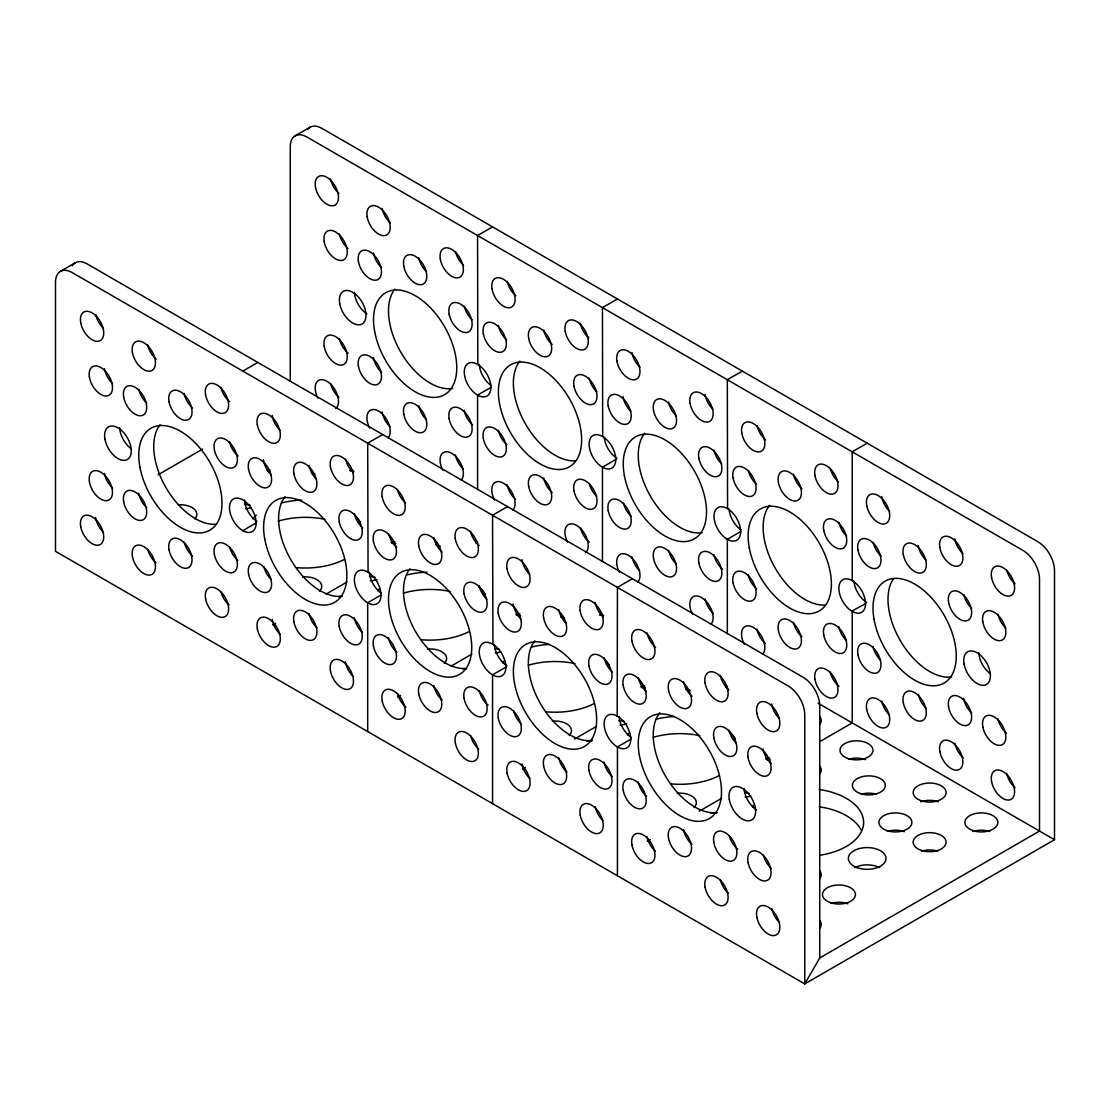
<?xml version="1.0" encoding="UTF-8"?>
<svg xmlns="http://www.w3.org/2000/svg" width="1110" height="1110" viewBox="0 0 1110 1110"><rect width="100%" height="100%" fill="white"/><g stroke="black" fill="none" stroke-linecap="round" stroke-linejoin="round"><path stroke-width="1.5" d="M72.303 265.831A23.546 13.598 60 0 1 87.135 263.902L803.085 677.253A23.546 13.598 60 0 1 819.735 706.099L819.735 957.944L804.75 983.904L55.5 551.323L55.5 282.162A23.546 13.598 60 0 1 72.15 272.56L788.1 685.911A23.546 13.598 60 0 1 804.75 714.743L804.75 983.904L1054.5 839.715L1054.5 570.554A23.546 13.598 60 0 0 1037.85 541.708L321.9 128.358A23.546 13.598 60 0 0 307.706 129.343M60.37 271.395L75.355 262.737M295.135 135.85L310.12 127.192M242.812 371.087L257.798 362.429M492.562 226.898L477.577 235.542L477.813 364.496M158.106 474.789L202.644 449.064M382.673 434.537L367.688 443.181L368.062 572.219A18.842 10.878 60 0 1 381.007 595.015A18.842 10.878 60 0 1 368.145 603.021L367.091 602.397A18.842 10.878 60 0 1 354.368 579.476A18.842 10.878 60 0 1 367.452 571.858L367.688 571.997M617.438 298.992L602.452 307.637L602.688 436.591A18.842 10.878 60 0 1 615.773 459.318A18.842 10.878 60 0 1 603.049 467.546L601.995 466.935A18.842 10.878 60 0 1 589.133 444.097A18.842 10.878 60 0 1 602.078 436.244L602.452 436.466M242.812 530.649L243.27 530.913A18.842 10.878 60 0 0 256.132 522.921A18.842 10.878 60 0 0 243.187 500.124L242.812 499.902A18.842 10.878 60 0 0 229.493 507.589A18.842 10.878 60 0 0 242.812 530.663L256.299 522.865M491.064 387.335L477.577 395.118L477.577 489.468M272.658 624.944L275.627 623.223M326.146 594.058L346.944 582.056M507.548 506.632L492.562 515.276L492.937 644.313A18.842 10.878 60 0 1 505.882 667.11A18.842 10.878 60 0 1 493.02 675.116L491.966 674.491A18.842 10.878 60 0 1 479.242 651.57A18.842 10.878 60 0 1 492.327 643.953L492.562 644.091M742.312 371.087L727.327 379.731L727.563 508.685A18.842 10.878 60 0 1 740.647 531.413A18.842 10.878 60 0 1 727.924 539.64L726.87 539.03A18.842 10.878 60 0 1 714.008 516.192A18.842 10.878 60 0 1 726.953 508.338L727.327 508.56M381.174 594.96L367.688 602.744L367.688 731.573M615.939 459.429L602.452 467.213L602.452 561.577M397.533 697.038L400.502 695.318M451.021 666.153L471.819 654.151M632.423 578.726L617.438 587.37L617.202 716.047M867.188 443.181L852.202 451.839L852.202 580.641A18.842 10.878 60 0 1 865.522 603.715A18.842 10.878 60 0 1 852.202 611.402L852.202 722.915L819.513 741.785M506.049 667.054L492.562 674.838L492.562 803.668M740.814 531.524L727.327 539.307L727.327 633.671M522.408 769.133L525.377 767.412M574.411 739.107L596.694 726.245M630.924 739.163L617.438 746.947L617.438 875.762M865.689 603.618L851.745 611.138A18.842 10.878 60 0 1 838.883 588.286A18.842 10.878 60 0 1 851.828 580.433L852.202 580.655M647.283 841.227L650.252 839.507M699.272 811.202L721.569 798.34M819.735 957.944L1039.515 831.057L1039.515 579.198A23.546 13.598 60 0 0 1022.865 550.366L306.915 137.016A23.546 13.598 60 0 0 290.265 146.631L290.265 381.34M818.014 703.171L1054.5 839.715M736.235 743.173A16.483 9.518 60 0 1 728.992 730.089M756.465 809.884A18.842 10.878 60 0 1 744.005 788.308M655.386 851.176A16.483 9.518 60 0 1 646.991 836.635M646.63 796.494A16.483 9.518 60 0 1 638.25 781.967M646.353 691.572A16.483 9.518 60 0 1 638.361 677.849M771.159 763.597A16.483 9.518 60 0 1 763.028 748.917M728.895 689.782A16.483 9.518 60 0 1 720.237 675.407M655.58 647.408A16.483 9.518 60 0 1 654.872 646.783M654.178 646.103A16.483 9.518 60 0 1 647.047 632.964M771.075 868.2A16.483 9.518 60 0 1 763.416 855.352M716.935 812.464A58.872 33.994 60 0 1 665.237 775.626A58.872 33.994 60 0 1 659.867 712.731M691.96 844.349A16.483 9.518 60 0 1 683.566 829.808M691.96 696.303A16.483 9.518 60 0 1 683.566 681.776M779.581 922.646A16.483 9.518 60 0 1 771.88 908.757M779.581 718.725A16.483 9.518 60 0 1 771.714 703.92M728.451 893.328A16.483 9.518 60 0 1 720.321 879.689M737.65 849.136A16.483 9.518 60 0 1 736.929 848.526M736.235 847.86A16.483 9.518 60 0 1 729.214 835.705M831.126 903.443A16.483 9.518 0 0 1 847.901 903.804M972.943 831.529A16.483 9.518 0 0 1 989.718 831.515M861.374 794.219A16.483 9.518 0 0 1 876.331 794.219M887.459 831.376A16.483 9.518 0 0 1 904.234 831.681M854.728 867.604A18.842 10.878 0 0 1 879.647 867.604M819.166 806.762A58.872 33.98 0 0 1 861.388 830.446M921.688 851.134A16.483 9.518 0 0 1 937.562 851.134M920.787 801.822A16.483 9.518 0 0 1 938.463 801.822M848.748 759.212A16.483 9.518 0 0 1 865.509 759.656M750.859 796.05A18.842 10.878 0 0 1 745.254 797.105M819.874 920.578A16.483 9.518 0 0 1 819.888 928.14M819.666 870.698A16.483 9.518 0 0 1 819.666 878.801M819.166 789.46A58.872 33.98 0 0 1 863.608 821.927A58.872 33.98 0 0 1 820.803 855.102M752.483 806.776A58.872 33.98 0 0 1 754.287 804.916M710.497 813.117A16.483 9.518 0 0 1 716.671 813.006M819.624 765.969A16.483 9.518 0 0 1 819.707 774.072M963.216 757.783A16.483 9.518 60 0 1 954.891 743.214M1015.039 583.818A16.483 9.518 60 0 1 1006.839 570.221M1015.039 787.739A16.483 9.518 60 0 1 1006.645 773.212M926.017 560.12A16.483 9.518 60 0 1 918.178 545.315M971.694 608.294A16.483 9.518 60 0 1 963.758 594.544M990.397 673.77A18.842 10.878 60 0 1 978.77 652.763M1005.924 628.052A16.483 9.518 60 0 1 997.987 614.302M951.7 676.92A58.872 33.994 60 0 1 900.932 641.677A58.872 33.994 60 0 1 893.286 579.004M926.017 708.166A16.483 9.518 60 0 1 918.331 694.277M971.694 712.981A16.483 9.518 60 0 1 963.577 698.301M889.637 511.238A16.483 9.518 60 0 1 881.645 496.503M962.953 553.626A16.483 9.518 60 0 1 954.822 538.947M881.118 556.027A16.483 9.518 60 0 1 873.126 542.304M880.702 660.311A16.483 9.518 60 0 1 873.015 646.422M889.443 714.993A16.483 9.518 60 0 1 881.756 701.104M1006.548 733.294A16.483 9.518 60 0 1 997.959 718.878M567.002 772.171A16.483 9.518 60 0 1 558.677 757.603M603.313 617.077A16.483 9.518 60 0 1 595.182 602.397M612.29 776.639A16.483 9.518 60 0 1 603.993 762.057M521.048 723.748A16.483 9.518 60 0 1 513.569 710.788M602.952 820.665A16.483 9.518 60 0 1 595.265 806.776M529.997 778.609A16.483 9.518 60 0 1 522.38 765.72M522.172 764.79A16.483 9.518 60 0 1 522.005 763.86M630.993 737.387A18.842 10.878 60 0 1 619.144 716.491M529.761 574.467A16.483 9.518 60 0 1 521.95 559.634M592.282 740.328A58.872 33.994 60 0 1 540.556 703.865A58.872 33.994 60 0 1 534.84 640.817M520.867 618.894A16.483 9.518 60 0 1 513.514 605.866M513.319 604.936A16.483 9.518 60 0 1 513.167 604.02M566.308 623.501A16.483 9.518 60 0 1 559.121 611.457M558.871 610.514A16.483 9.518 60 0 1 558.677 609.584M612.484 672.119A16.483 9.518 60 0 1 604.048 657.619M626.734 723.72A18.842 10.878 0 0 1 620.046 725.038M718.808 775.807A58.872 33.98 0 0 1 670.662 783.882M627.428 734.889A58.872 33.98 0 0 1 629.203 733.016M656.496 719.127A58.872 33.98 0 0 1 674.339 716.477M728.562 731.212A58.872 33.98 0 0 1 735.264 738.802M770.298 759.823A16.483 9.518 0 0 1 766.205 759.49M685.55 689.046A16.483 9.518 0 0 1 690.059 690.489M727.494 687.437A16.483 9.518 0 0 1 725.538 687.062M819.846 716.63A16.483 9.518 0 0 1 819.901 724.192M677.28 793.262A16.483 9.518 0 0 1 693.5 797.299A16.483 9.518 0 0 1 694.069 807.497M586.468 740.925A16.483 9.518 0 0 1 591.63 740.897M744.741 792.887A18.842 10.878 0 0 1 749.305 793.567M765.664 758.532A16.483 9.518 0 0 1 769.729 758.116M653.152 737.331A58.872 33.98 0 0 1 699.813 735.639M725.538 686.674A16.483 9.518 0 0 1 727.494 686.299M824.799 605.019A58.872 33.994 60 0 1 774.405 566.711A58.872 33.994 60 0 1 769.605 505.286M838.952 686.216A16.483 9.518 60 0 1 838.244 685.605M837.537 684.953A16.483 9.518 60 0 1 830.183 671.925M765.276 643.536A16.483 9.518 60 0 1 756.881 628.995M846.486 640.567A16.483 9.518 60 0 1 838.785 626.678M801.933 636.779A16.483 9.518 60 0 1 793.483 622.28M756.645 588.966A16.483 9.518 60 0 1 748.168 574.481M838.48 481.893A16.483 9.518 60 0 1 830.252 468.309M866.73 602.48A18.842 10.878 60 0 1 853.923 581.113M744.213 644.216A16.483 9.518 60 0 1 745.032 626.498A16.483 9.518 60 0 1 760.808 635.031A16.483 9.518 60 0 1 762.625 654.178M846.666 536.061A16.483 9.518 60 0 1 838.841 522.241M801.919 488.733A16.483 9.518 60 0 1 801.212 488.095M800.532 487.415A16.483 9.518 60 0 1 793.483 474.234M756.451 484.127A16.483 9.518 60 0 1 748.32 470.487M765.636 439.921A16.483 9.518 60 0 1 756.978 425.546M442.127 700.077A16.483 9.518 60 0 1 433.802 685.508M479.145 545.593A16.483 9.518 60 0 1 470.487 531.218M488.136 705.141A16.483 9.518 60 0 1 487.415 704.545M486.721 703.893A16.483 9.518 60 0 1 479.312 690.878M396.881 652.292A16.483 9.518 60 0 1 388.486 637.764M478.785 749.208A16.483 9.518 60 0 1 470.598 735.611M405.816 707.139A16.483 9.518 60 0 1 397.505 693.625M506.951 665.847A18.842 10.878 60 0 1 494.269 644.397M405.58 503.01A16.483 9.518 60 0 1 397.435 489.385M465.159 668.47A58.872 33.994 60 0 1 414.765 630.161A58.872 33.994 60 0 1 409.965 568.722M396.686 547.452A16.483 9.518 60 0 1 388.639 533.771M442.141 552.058A16.483 9.518 60 0 1 433.802 537.49M486.901 599.386A16.483 9.518 60 0 1 479.173 585.525M317.252 627.982A16.483 9.518 60 0 1 308.927 613.414M353.563 472.874A16.483 9.518 60 0 1 345.612 459.124M362.54 632.436A16.483 9.518 60 0 1 354.243 617.854M271.298 579.559A16.483 9.518 60 0 1 263.819 566.6M353.202 676.476A16.483 9.518 60 0 1 345.363 661.671M280.247 634.407A16.483 9.518 60 0 1 272.255 619.671M381.243 593.184A18.842 10.878 60 0 1 369.394 572.302M280.011 430.264A16.483 9.518 60 0 1 272.2 415.445M342.532 596.139A58.872 33.994 60 0 1 290.806 559.676A58.872 33.994 60 0 1 285.09 496.628M271.118 474.705A16.483 9.518 60 0 1 263.417 459.831M316.558 479.312A16.483 9.518 60 0 1 308.927 465.395M362.734 527.93A16.483 9.518 60 0 1 354.298 513.431M103.438 328.352A16.483 9.518 60 0 1 95.765 314.449M215.659 524.267A58.872 33.994 60 0 1 165.21 486.305A58.872 33.994 60 0 1 160.062 424.714M192.46 555.957A16.483 9.518 60 0 1 184.274 542.36M112.554 383.366A16.483 9.518 60 0 1 104.437 368.687M156.246 359.168A16.483 9.518 60 0 1 147.588 344.794M146.784 403.124A16.483 9.518 60 0 1 138.847 389.36M131.257 448.829A18.842 10.878 60 0 1 119.63 427.822M192.46 407.925A16.483 9.518 60 0 1 184.066 393.384M103.438 532.273A16.483 9.518 60 0 1 95.613 517.454M256.965 521.492A18.842 10.878 60 0 1 244.505 499.916M155.969 562.867A16.483 9.518 60 0 1 147.727 549.297M112.637 488.109A16.483 9.518 60 0 1 104.451 473.457M229.562 401.542A16.483 9.518 60 0 1 220.793 387.251M229.035 605.019A16.483 9.518 60 0 1 220.848 591.422M237.79 560.453A16.483 9.518 60 0 1 229.603 546.855M238.067 456.016A16.483 9.518 60 0 1 237.36 455.391M236.666 454.725A16.483 9.518 60 0 1 229.479 441.613M146.784 507.797A16.483 9.518 60 0 1 138.653 493.117M500.804 651.945A18.842 10.878 0 0 1 495.171 652.944M593.933 703.712A58.872 33.98 0 0 1 545.787 711.788M502.552 662.795A58.872 33.98 0 0 1 504.329 660.922M531.621 647.033A58.872 33.98 0 0 1 549.464 644.383M605.671 660.922A58.872 33.98 0 0 1 609.029 664.723M645.423 687.728A16.483 9.518 0 0 1 641.33 687.395M560.675 616.952A16.483 9.518 0 0 1 564.352 618.048M603.632 615.467A16.483 9.518 0 0 1 599.705 614.732M552.405 721.153A16.483 9.518 0 0 1 568.625 725.205A16.483 9.518 0 0 1 569.194 735.389M462.62 668.761A16.483 9.518 0 0 1 466.755 668.803M618.686 720.723A18.842 10.878 0 0 1 624.431 721.472M640.789 686.424A16.483 9.518 0 0 1 644.854 686.022M528.277 665.237A58.872 33.98 0 0 1 574.938 663.544M599.705 614.815A16.483 9.518 0 0 1 602.619 614.205M376.984 579.531A18.842 10.878 0 0 1 370.296 580.849M469.058 631.618A58.872 33.98 0 0 1 420.912 639.693M377.677 590.687A58.872 33.98 0 0 1 379.454 588.827M406.746 574.938A58.872 33.98 0 0 1 427.045 572.177M478.812 587.024A58.872 33.98 0 0 1 485.514 594.613M520.548 615.634A16.483 9.518 0 0 1 516.455 615.301M435.8 544.843A16.483 9.518 0 0 1 440.309 546.3M477.744 543.248A16.483 9.518 0 0 1 475.788 542.873M427.53 649.059A16.483 9.518 0 0 1 443.75 653.11A16.483 9.518 0 0 1 444.319 663.294M338.772 596.611A16.483 9.518 0 0 1 340.853 596.639M494.991 648.684A18.842 10.878 0 0 1 499.555 649.378M515.914 614.329A16.483 9.518 0 0 1 519.979 613.927M403.402 593.142A58.872 33.98 0 0 1 450.063 591.45M475.788 542.485A16.483 9.518 0 0 1 477.744 542.11M369.463 576.548A18.842 10.878 0 0 1 375.166 577.394M244.588 504.453A18.842 10.878 0 0 1 250.291 505.3M278.18 521.145A58.872 33.98 0 0 1 324.828 519.272M266.927 470.016A16.483 9.518 0 0 1 269.994 469.738M349.955 470.626A16.483 9.518 0 0 1 352.869 470.016M390.914 542.263A16.483 9.518 0 0 1 394.98 541.833M178.197 504.842A16.483 9.518 0 0 1 193.945 508.866A16.483 9.518 0 0 1 194.874 518.8M311.313 472.846A16.483 9.518 0 0 1 314.935 473.984M251.359 507.672A18.842 10.878 0 0 1 245.754 508.727M344.475 559.371A58.872 33.98 0 0 1 296.425 567.626M252.622 518.8A58.872 33.98 0 0 1 256.341 515.109M281.51 502.927A58.872 33.98 0 0 1 301.781 500.097M355.713 516.538A58.872 33.98 0 0 1 360.5 522.297M269.994 471.431A16.483 9.518 0 0 1 267.94 471.278M353.882 471.278A16.483 9.518 0 0 1 349.955 470.543M302.669 576.964A16.483 9.518 0 0 1 318.889 581.016A16.483 9.518 0 0 1 319.444 591.214M395.798 543.539A16.483 9.518 0 0 1 391.705 543.234M702.172 532.689A58.872 33.994 60 0 1 650.446 496.225A58.872 33.994 60 0 1 644.73 433.191M713.369 613.511A16.483 9.518 60 0 1 705.114 598.9M639.693 570.79A16.483 9.518 60 0 1 632.006 556.901M722.319 569.111A16.483 9.518 60 0 1 713.91 554.584M676.351 564.046A16.483 9.518 60 0 1 668.608 550.185M631.063 516.233A16.483 9.518 60 0 1 623.501 503.316M712.897 409.16A16.483 9.518 60 0 1 705.016 394.369M741.008 529.845A18.842 10.878 60 0 1 729.048 509.018M619.338 572.122A16.483 9.518 60 0 1 620.157 554.403A16.483 9.518 60 0 1 635.933 562.937A16.483 9.518 60 0 1 637.75 582.084M692.362 614.107A16.483 9.518 60 0 1 693.445 596.569A16.483 9.518 60 0 1 709.221 605.394A16.483 9.518 60 0 1 710.775 624.431M721.791 463.966A16.483 9.518 60 0 1 713.966 450.147M676.337 416A16.483 9.518 60 0 1 668.608 402.139M630.882 411.38A16.483 9.518 60 0 1 623.445 398.393M623.237 397.463A16.483 9.518 60 0 1 623.085 396.548M640.054 367.202A16.483 9.518 60 0 1 631.923 352.522M575.049 460.83A58.872 33.994 60 0 1 524.655 422.521A58.872 33.994 60 0 1 519.855 361.097M589.202 542.013A16.483 9.518 60 0 1 588.494 541.416M587.787 540.764A16.483 9.518 60 0 1 580.433 527.722M515.526 499.347A16.483 9.518 60 0 1 507.131 484.806M596.736 496.378A16.483 9.518 60 0 1 589.244 483.419M552.183 492.59A16.483 9.518 60 0 1 543.733 478.091M506.895 444.777A16.483 9.518 60 0 1 498.418 430.291M588.73 337.704A16.483 9.518 60 0 1 580.294 323.19M616.98 458.291A18.842 10.878 60 0 1 604.173 436.924M494.463 500.027A16.483 9.518 60 0 1 495.282 482.309A16.483 9.518 60 0 1 511.058 490.842A16.483 9.518 60 0 1 512.875 509.989M567.487 542.013A16.483 9.518 60 0 1 568.75 524.378A16.483 9.518 60 0 1 584.706 533.896A16.483 9.518 60 0 1 585.442 552.725M596.916 391.858A16.483 9.518 60 0 1 589.091 378.052M552.169 344.544A16.483 9.518 60 0 1 543.733 330.045M506.701 339.924A16.483 9.518 60 0 1 498.362 325.369M515.886 295.732A16.483 9.518 60 0 1 507.228 281.357M442.737 470.168A16.483 9.518 60 0 1 443.556 452.45A16.483 9.518 60 0 1 459.332 460.983A16.483 9.518 60 0 1 461.149 480.117M317.849 398.046A16.483 9.518 60 0 1 318.875 380.244A16.483 9.518 60 0 1 334.832 389.485A16.483 9.518 60 0 1 335.817 408.438M369.644 428.044A16.483 9.518 60 0 1 370.351 410.256A16.483 9.518 60 0 1 386.113 418.637A16.483 9.518 60 0 1 388.042 437.839M490.897 385.378A18.842 10.878 60 0 1 479.27 364.385M348.11 353.188A16.483 9.518 60 0 1 347.402 352.564M346.708 351.912A16.483 9.518 60 0 1 339.41 338.841M390.04 426.684A16.483 9.518 60 0 1 382.117 411.907M338.911 193.445A16.483 9.518 60 0 1 330.53 178.904M338.911 397.366A16.483 9.518 60 0 1 330.738 383.755M426.517 271.742A16.483 9.518 60 0 1 418.831 257.853M381.549 267.579A16.483 9.518 60 0 1 373.418 252.9M366.855 313.866A18.842 10.878 60 0 1 354.395 292.277M381.549 372.252A16.483 9.518 60 0 1 373.834 359.432M373.612 358.502A16.483 9.518 60 0 1 373.418 357.573M426.517 419.774A16.483 9.518 60 0 1 418.831 405.885M452.658 388.458A58.872 33.994 60 0 1 400.89 352.37A58.872 33.994 60 0 1 394.827 289.183M348.041 248.446A16.483 9.518 60 0 1 347.319 247.821M346.625 247.155A16.483 9.518 60 0 1 339.382 234.071M390.304 223.013A16.483 9.518 60 0 1 382.173 208.333M463.619 265.387A16.483 9.518 60 0 1 455.558 251.706M463.092 468.836A16.483 9.518 60 0 1 455.405 454.947M472.555 424.908A16.483 9.518 60 0 1 464.16 410.381M472.125 319.846A16.483 9.518 60 0 1 464.244 306.069M478.174 395.451L477.577 395.118A18.842 10.878 60 0 1 465.95 365.537A18.842 10.878 60 0 1 488.913 378.191A18.842 10.878 60 0 1 478.174 395.451M617.438 746.947L616.841 746.586A18.842 10.878 60 0 1 606.102 716.935A18.842 10.878 60 0 1 629.065 730.796A18.842 10.878 60 0 1 617.438 746.947M631.951 844.987A16.483 9.518 60 0 0 651.279 862.872A16.483 9.518 60 0 0 646.672 837.523A16.483 9.518 60 0 0 631.951 844.987M623.196 790.306A16.483 9.518 60 0 0 642.524 808.205A16.483 9.518 60 0 0 637.917 782.841A16.483 9.518 60 0 0 623.196 790.306M623.14 685.259A16.483 9.518 60 0 0 642.315 703.629A16.483 9.518 60 0 0 638.194 678.432A16.483 9.518 60 0 0 623.14 685.259M748.001 757.27A16.483 9.518 60 0 0 767.135 775.751A16.483 9.518 60 0 0 763.139 750.596A16.483 9.518 60 0 0 748.001 757.27M705.03 682.83A16.483 9.518 60 0 0 724.164 701.312A16.483 9.518 60 0 0 720.168 676.156A16.483 9.518 60 0 0 705.03 682.83M631.992 641.303A16.483 9.518 60 0 0 651.417 658.882A16.483 9.518 60 0 0 646.478 633.435A16.483 9.518 60 0 0 631.992 641.303M756.826 713.175A16.483 9.518 60 0 0 776.167 731.046A16.483 9.518 60 0 0 771.533 705.683A16.483 9.518 60 0 0 756.826 713.175M756.826 917.096A16.483 9.518 60 0 0 776.167 934.967A16.483 9.518 60 0 0 771.533 909.603A16.483 9.518 60 0 0 756.826 917.096M668.525 690.115A16.483 9.518 60 0 0 687.853 708.013A16.483 9.518 60 0 0 683.247 682.664A16.483 9.518 60 0 0 668.525 690.115M713.772 737.512A16.483 9.518 60 0 0 732.905 755.993A16.483 9.518 60 0 0 728.923 730.838A16.483 9.518 60 0 0 713.772 737.512M729.339 799.686A18.842 10.878 60 0 0 751.428 820.137A18.842 10.878 60 0 0 746.156 791.166A18.842 10.878 60 0 0 729.339 799.686M713.772 842.185A16.483 9.518 60 0 0 732.905 860.666A16.483 9.518 60 0 0 728.923 835.511A16.483 9.518 60 0 0 713.772 842.185M668.525 838.161A16.483 9.518 60 0 0 687.853 856.046A16.483 9.518 60 0 0 683.247 830.696A16.483 9.518 60 0 0 668.525 838.161M639.291 754.855A58.872 33.994 60 0 0 708.166 819.208A58.872 33.994 60 0 0 692.168 728.798A58.872 33.994 60 0 0 639.291 754.855M748.14 862.761A16.483 9.518 60 0 0 767.607 880.188A16.483 9.518 60 0 0 762.514 854.686A16.483 9.518 60 0 0 748.14 862.761M705.086 887.098A16.483 9.518 60 0 0 724.358 905.149A16.483 9.518 60 0 0 719.904 879.841A16.483 9.518 60 0 0 705.086 887.098M830.627 902.721A16.483 9.518 0 0 0 855.449 894.577A16.483 9.518 0 0 0 830.821 886.238A16.483 9.518 0 0 0 830.627 902.721M972.679 830.502A16.483 9.518 0 0 0 997.821 822.69A16.483 9.518 0 0 0 973.539 814.032A16.483 9.518 0 0 0 972.679 830.502M860.167 793.483A16.483 9.518 0 0 0 885.322 785.7A16.483 9.518 0 0 0 861.069 777.014A16.483 9.518 0 0 0 860.167 793.483M887.167 830.655A16.483 9.518 0 0 0 911.893 822.413A16.483 9.518 0 0 0 887.167 814.171A16.483 9.518 0 0 0 887.167 830.655M857.267 867.701A18.842 10.878 0 0 0 886.016 858.793A18.842 10.878 0 0 0 858.28 848.872A18.842 10.878 0 0 0 857.267 867.701M921.383 850.413A16.483 9.518 0 0 0 946.108 842.171A16.483 9.518 0 0 0 921.383 833.929A16.483 9.518 0 0 0 921.383 850.413M921.383 800.782A16.483 9.518 0 0 0 946.108 792.554A16.483 9.518 0 0 0 921.383 784.312A16.483 9.518 0 0 0 921.383 800.782M848.026 758.491A16.483 9.518 0 0 0 872.959 750.457A16.483 9.518 0 0 0 848.442 742.007A16.483 9.518 0 0 0 848.026 758.491M991.591 577.644A16.483 9.518 60 0 0 1010.933 595.501A16.483 9.518 60 0 0 1006.298 570.138A16.483 9.518 60 0 0 991.591 577.644M866.716 709.443A16.483 9.518 60 0 0 886.044 727.341A16.483 9.518 60 0 0 881.437 701.978A16.483 9.518 60 0 0 866.716 709.443M857.961 654.761A16.483 9.518 60 0 0 877.288 672.66A16.483 9.518 60 0 0 872.682 647.31A16.483 9.518 60 0 0 857.961 654.761M982.766 621.725A16.483 9.518 60 0 0 1001.9 640.206A16.483 9.518 60 0 0 997.904 615.051A16.483 9.518 60 0 0 982.766 621.725M939.795 547.299A16.483 9.518 60 0 0 958.929 565.781A16.483 9.518 60 0 0 954.933 540.625A16.483 9.518 60 0 0 939.795 547.299M874.056 619.311A58.872 33.994 60 0 0 942.931 683.663A58.872 33.994 60 0 0 926.933 593.253A58.872 33.994 60 0 0 874.056 619.311M866.757 505.758A16.483 9.518 60 0 0 886.182 523.337A16.483 9.518 60 0 0 881.243 497.89A16.483 9.518 60 0 0 866.757 505.758M939.851 751.553A16.483 9.518 60 0 0 959.123 769.605A16.483 9.518 60 0 0 954.669 744.297A16.483 9.518 60 0 0 939.851 751.553M903.29 702.616A16.483 9.518 60 0 0 922.618 720.515A16.483 9.518 60 0 0 918.012 695.151A16.483 9.518 60 0 0 903.29 702.616M948.537 706.654A16.483 9.518 60 0 0 967.67 725.135A16.483 9.518 60 0 0 963.688 699.98A16.483 9.518 60 0 0 948.537 706.654M991.591 781.565A16.483 9.518 60 0 0 1010.933 799.422A16.483 9.518 60 0 0 1006.298 774.058A16.483 9.518 60 0 0 991.591 781.565M903.29 554.584A16.483 9.518 60 0 0 922.618 572.469A16.483 9.518 60 0 0 918.012 547.119A16.483 9.518 60 0 0 903.29 554.584M948.537 601.967A16.483 9.518 60 0 0 967.67 620.448A16.483 9.518 60 0 0 963.688 595.293A16.483 9.518 60 0 0 948.537 601.967M964.104 664.155A18.842 10.878 60 0 0 986.193 684.606A18.842 10.878 60 0 0 980.921 655.621A18.842 10.878 60 0 0 964.104 664.155M982.905 727.23A16.483 9.518 60 0 0 1002.372 744.643A16.483 9.518 60 0 0 997.279 719.155A16.483 9.518 60 0 0 982.905 727.23M857.905 549.727A16.483 9.518 60 0 0 877.08 568.084A16.483 9.518 60 0 0 872.959 542.887A16.483 9.518 60 0 0 857.905 549.727M498.321 718.198A16.483 9.518 60 0 0 517.649 736.11A16.483 9.518 60 0 0 513.056 710.761A16.483 9.518 60 0 0 498.321 718.198M507.062 568.903A16.483 9.518 60 0 0 526.362 586.885A16.483 9.518 60 0 0 521.839 561.549A16.483 9.518 60 0 0 507.062 568.903M588.952 770.395A16.483 9.518 60 0 0 608.211 788.488A16.483 9.518 60 0 0 603.812 763.194A16.483 9.518 60 0 0 588.952 770.395M514.471 683.094A58.872 33.994 60 0 0 583.499 747.002A58.872 33.994 60 0 0 567.03 656.454A58.872 33.994 60 0 0 514.471 683.094M498.279 613.289A16.483 9.518 60 0 0 517.51 631.493A16.483 9.518 60 0 0 513.236 606.254A16.483 9.518 60 0 0 498.279 613.289M507.117 773.129A16.483 9.518 60 0 0 526.542 790.708A16.483 9.518 60 0 0 521.603 765.262A16.483 9.518 60 0 0 507.117 773.129M580.225 815.115A16.483 9.518 60 0 0 599.553 833.013A16.483 9.518 60 0 0 594.946 807.664A16.483 9.518 60 0 0 580.225 815.115M543.636 765.955A16.483 9.518 60 0 0 562.909 783.993A16.483 9.518 60 0 0 558.455 758.671A16.483 9.518 60 0 0 543.636 765.955M580.155 610.736A16.483 9.518 60 0 0 599.289 629.217A16.483 9.518 60 0 0 595.293 604.062A16.483 9.518 60 0 0 580.155 610.736M543.636 617.937A16.483 9.518 60 0 0 562.923 635.947A16.483 9.518 60 0 0 558.441 610.625A16.483 9.518 60 0 0 543.636 617.937M588.994 665.958A16.483 9.518 60 0 0 608.363 683.746A16.483 9.518 60 0 0 603.632 658.341A16.483 9.518 60 0 0 588.994 665.958M823.745 635.017A16.483 9.518 60 0 0 843.073 652.902A16.483 9.518 60 0 0 838.452 627.538A16.483 9.518 60 0 0 823.745 635.017M815.004 475.732A16.483 9.518 60 0 0 834.359 493.534A16.483 9.518 60 0 0 829.656 468.142A16.483 9.518 60 0 0 815.004 475.732M778.443 630.633A16.483 9.518 60 0 0 797.812 648.379A16.483 9.518 60 0 0 793.053 622.987A16.483 9.518 60 0 0 778.443 630.633M733.113 582.833A16.483 9.518 60 0 0 752.511 600.524A16.483 9.518 60 0 0 747.682 575.105A16.483 9.518 60 0 0 733.113 582.833M741.771 432.969A16.483 9.518 60 0 0 760.891 451.451A16.483 9.518 60 0 0 756.909 426.296A16.483 9.518 60 0 0 741.771 432.969M814.948 679.334A16.483 9.518 60 0 0 834.179 697.538A16.483 9.518 60 0 0 829.891 672.285A16.483 9.518 60 0 0 814.948 679.334M749.236 547.563A58.872 33.994 60 0 0 818.264 611.471A58.872 33.994 60 0 0 801.795 520.909A58.872 33.994 60 0 0 749.236 547.563M823.787 530.58A16.483 9.518 60 0 0 843.212 548.146A16.483 9.518 60 0 0 838.272 522.699A16.483 9.518 60 0 0 823.787 530.58M778.429 482.572A16.483 9.518 60 0 0 797.799 500.346A16.483 9.518 60 0 0 793.067 474.955A16.483 9.518 60 0 0 778.429 482.572M733.072 477.897A16.483 9.518 60 0 0 752.358 495.906A16.483 9.518 60 0 0 747.876 470.598A16.483 9.518 60 0 0 733.072 477.897M373.446 646.103A16.483 9.518 60 0 0 392.773 664.016A16.483 9.518 60 0 0 388.181 638.666A16.483 9.518 60 0 0 373.446 646.103M382.187 496.794A16.483 9.518 60 0 0 401.487 514.79A16.483 9.518 60 0 0 396.964 489.454A16.483 9.518 60 0 0 382.187 496.794M464.077 698.301A16.483 9.518 60 0 0 483.336 716.394A16.483 9.518 60 0 0 478.937 691.1A16.483 9.518 60 0 0 464.077 698.301M389.596 611A58.872 33.994 60 0 0 458.624 674.908A58.872 33.994 60 0 0 442.155 584.36A58.872 33.994 60 0 0 389.596 611M373.404 541.194A16.483 9.518 60 0 0 392.635 559.398A16.483 9.518 60 0 0 388.361 534.146A16.483 9.518 60 0 0 373.404 541.194M382.242 701.034A16.483 9.518 60 0 0 401.667 718.614A16.483 9.518 60 0 0 396.728 693.167A16.483 9.518 60 0 0 382.242 701.034M455.35 743.02A16.483 9.518 60 0 0 474.678 760.919A16.483 9.518 60 0 0 470.071 735.555A16.483 9.518 60 0 0 455.35 743.02M418.761 693.861A16.483 9.518 60 0 0 438.034 711.899A16.483 9.518 60 0 0 433.58 686.577A16.483 9.518 60 0 0 418.761 693.861M455.28 538.641A16.483 9.518 60 0 0 474.414 557.123A16.483 9.518 60 0 0 470.418 531.967A16.483 9.518 60 0 0 455.28 538.641M418.761 545.829A16.483 9.518 60 0 0 438.048 563.852A16.483 9.518 60 0 0 433.566 538.53A16.483 9.518 60 0 0 418.761 545.829M464.119 593.864A16.483 9.518 60 0 0 483.488 611.638A16.483 9.518 60 0 0 478.757 586.246A16.483 9.518 60 0 0 464.119 593.864M248.571 574.009A16.483 9.518 60 0 0 267.899 591.921A16.483 9.518 60 0 0 263.306 566.572A16.483 9.518 60 0 0 248.571 574.009M257.312 424.7A16.483 9.518 60 0 0 276.612 442.682A16.483 9.518 60 0 0 272.089 417.36A16.483 9.518 60 0 0 257.312 424.7M339.202 626.207A16.483 9.518 60 0 0 358.461 644.299A16.483 9.518 60 0 0 354.062 619.005A16.483 9.518 60 0 0 339.202 626.207M264.721 538.905A58.872 33.994 60 0 0 333.749 602.813A58.872 33.994 60 0 0 317.28 512.265A58.872 33.994 60 0 0 264.721 538.905M248.529 469.086A16.483 9.518 60 0 0 267.76 487.304A16.483 9.518 60 0 0 263.486 462.051A16.483 9.518 60 0 0 248.529 469.086M257.367 628.94A16.483 9.518 60 0 0 276.792 646.519A16.483 9.518 60 0 0 271.853 621.059A16.483 9.518 60 0 0 257.367 628.94M330.475 670.926A16.483 9.518 60 0 0 349.803 688.824A16.483 9.518 60 0 0 345.196 663.461A16.483 9.518 60 0 0 330.475 670.926M293.886 621.766A16.483 9.518 60 0 0 313.159 639.79A16.483 9.518 60 0 0 308.705 614.482A16.483 9.518 60 0 0 293.886 621.766M330.405 466.547A16.483 9.518 60 0 0 349.539 485.028A16.483 9.518 60 0 0 345.543 459.873A16.483 9.518 60 0 0 330.405 466.547M293.886 473.734A16.483 9.518 60 0 0 313.173 491.758A16.483 9.518 60 0 0 308.691 466.436A16.483 9.518 60 0 0 293.886 473.734M339.244 521.769A16.483 9.518 60 0 0 358.613 539.543A16.483 9.518 60 0 0 353.882 514.152A16.483 9.518 60 0 0 339.244 521.769M80.725 322.788A16.483 9.518 60 0 0 100.039 340.714A16.483 9.518 60 0 0 95.46 315.365A16.483 9.518 60 0 0 80.725 322.788M132.478 556.721A16.483 9.518 60 0 0 151.848 574.453A16.483 9.518 60 0 0 147.075 549.062A16.483 9.518 60 0 0 132.478 556.721M89.424 481.809A16.483 9.518 60 0 0 108.6 500.166A16.483 9.518 60 0 0 104.465 474.969A16.483 9.518 60 0 0 89.424 481.809M80.725 526.709A16.483 9.518 60 0 0 100.039 544.635A16.483 9.518 60 0 0 95.46 519.286A16.483 9.518 60 0 0 80.725 526.709M169.025 401.737A16.483 9.518 60 0 0 188.353 419.635A16.483 9.518 60 0 0 183.747 394.272A16.483 9.518 60 0 0 169.025 401.737M123.626 396.783A16.483 9.518 60 0 0 142.76 415.265A16.483 9.518 60 0 0 138.764 390.11A16.483 9.518 60 0 0 123.626 396.783M214.424 449.952A16.483 9.518 60 0 0 233.891 467.365A16.483 9.518 60 0 0 228.799 441.863A16.483 9.518 60 0 0 214.424 449.952M139.916 467.157A58.872 33.994 60 0 0 209.069 530.622A58.872 33.994 60 0 0 192.141 439.921A58.872 33.994 60 0 0 139.916 467.157M169.025 549.769A16.483 9.518 60 0 0 188.353 567.668A16.483 9.518 60 0 0 183.747 542.318A16.483 9.518 60 0 0 169.025 549.769M132.381 352.217A16.483 9.518 60 0 0 151.501 370.698A16.483 9.518 60 0 0 147.519 345.543A16.483 9.518 60 0 0 132.381 352.217M89.397 377.025A16.483 9.518 60 0 0 108.53 395.507A16.483 9.518 60 0 0 104.548 370.351A16.483 9.518 60 0 0 89.397 377.025M123.626 501.47A16.483 9.518 60 0 0 142.76 519.952A16.483 9.518 60 0 0 138.764 494.796A16.483 9.518 60 0 0 123.626 501.47M104.964 439.213A18.842 10.878 60 0 0 127.053 459.665A18.842 10.878 60 0 0 121.781 430.68A18.842 10.878 60 0 0 104.964 439.213M205.6 598.831A16.483 9.518 60 0 0 224.928 616.73A16.483 9.518 60 0 0 220.321 591.366A16.483 9.518 60 0 0 205.6 598.831M214.355 554.265A16.483 9.518 60 0 0 233.683 572.163A16.483 9.518 60 0 0 229.076 546.8A16.483 9.518 60 0 0 214.355 554.265M205.558 394.674A16.483 9.518 60 0 0 224.789 412.878A16.483 9.518 60 0 0 220.501 387.626A16.483 9.518 60 0 0 205.558 394.674M698.87 562.923A16.483 9.518 60 0 0 718.198 580.808A16.483 9.518 60 0 0 713.577 555.444A16.483 9.518 60 0 0 698.87 562.923M690.129 403.624A16.483 9.518 60 0 0 709.484 421.439A16.483 9.518 60 0 0 704.781 396.048A16.483 9.518 60 0 0 690.129 403.624M653.568 558.538A16.483 9.518 60 0 0 672.938 576.284A16.483 9.518 60 0 0 668.178 550.893A16.483 9.518 60 0 0 653.568 558.538M608.238 510.725A16.483 9.518 60 0 0 627.636 528.429A16.483 9.518 60 0 0 622.807 503.01A16.483 9.518 60 0 0 608.238 510.725M616.896 360.875A16.483 9.518 60 0 0 636.016 379.356A16.483 9.518 60 0 0 632.034 354.201A16.483 9.518 60 0 0 616.896 360.875M624.361 475.469A58.872 33.994 60 0 0 693.389 539.377A58.872 33.994 60 0 0 676.92 448.815A58.872 33.994 60 0 0 624.361 475.469M698.912 458.486A16.483 9.518 60 0 0 718.337 476.051A16.483 9.518 60 0 0 713.397 450.604A16.483 9.518 60 0 0 698.912 458.486M653.554 410.478A16.483 9.518 60 0 0 672.924 428.252A16.483 9.518 60 0 0 668.192 402.861A16.483 9.518 60 0 0 653.554 410.478M608.197 405.802A16.483 9.518 60 0 0 627.483 423.812A16.483 9.518 60 0 0 623.001 398.504A16.483 9.518 60 0 0 608.197 405.802M573.995 490.828A16.483 9.518 60 0 0 593.323 508.713A16.483 9.518 60 0 0 588.702 483.349A16.483 9.518 60 0 0 573.995 490.828M565.254 331.529A16.483 9.518 60 0 0 584.609 349.345A16.483 9.518 60 0 0 579.906 323.953A16.483 9.518 60 0 0 565.254 331.529M528.693 486.444A16.483 9.518 60 0 0 548.062 504.19A16.483 9.518 60 0 0 543.303 478.785A16.483 9.518 60 0 0 528.693 486.444M483.363 438.63A16.483 9.518 60 0 0 502.761 456.335A16.483 9.518 60 0 0 497.932 430.916A16.483 9.518 60 0 0 483.363 438.63M492.021 288.78A16.483 9.518 60 0 0 511.141 307.262A16.483 9.518 60 0 0 507.159 282.106A16.483 9.518 60 0 0 492.021 288.78M499.486 403.36A58.872 33.994 60 0 0 568.514 467.282A58.872 33.994 60 0 0 552.045 376.72A58.872 33.994 60 0 0 499.486 403.36M574.037 386.391A16.483 9.518 60 0 0 593.462 403.957A16.483 9.518 60 0 0 588.522 378.51A16.483 9.518 60 0 0 574.037 386.391M528.679 338.383A16.483 9.518 60 0 0 548.049 356.157A16.483 9.518 60 0 0 543.317 330.766A16.483 9.518 60 0 0 528.679 338.383M483.322 333.708A16.483 9.518 60 0 0 502.608 351.717A16.483 9.518 60 0 0 498.126 326.409A16.483 9.518 60 0 0 483.322 333.708M403.79 266.192A16.483 9.518 60 0 0 423.118 284.091A16.483 9.518 60 0 0 418.512 258.727A16.483 9.518 60 0 0 403.79 266.192M358.391 261.252A16.483 9.518 60 0 0 377.525 279.734A16.483 9.518 60 0 0 373.529 254.578A16.483 9.518 60 0 0 358.391 261.252M339.729 303.668A18.842 10.878 60 0 0 361.818 324.12A18.842 10.878 60 0 0 356.546 295.149A18.842 10.878 60 0 0 339.729 303.668M449.189 314.407A16.483 9.518 60 0 0 468.656 331.821A16.483 9.518 60 0 0 463.564 306.332A16.483 9.518 60 0 0 449.189 314.407M449.12 418.72A16.483 9.518 60 0 0 468.448 436.618A16.483 9.518 60 0 0 463.841 411.269A16.483 9.518 60 0 0 449.12 418.72M440.323 259.13A16.483 9.518 60 0 0 459.554 277.333A16.483 9.518 60 0 0 455.267 252.081A16.483 9.518 60 0 0 440.323 259.13M367.146 216.672A16.483 9.518 60 0 0 386.266 235.153A16.483 9.518 60 0 0 382.284 210.012A16.483 9.518 60 0 0 367.146 216.672M324.162 241.494A16.483 9.518 60 0 0 343.295 259.976A16.483 9.518 60 0 0 339.313 234.821A16.483 9.518 60 0 0 324.162 241.494M374.68 331.613A58.872 33.994 60 0 0 443.833 395.077A58.872 33.994 60 0 0 426.906 304.376A58.872 33.994 60 0 0 374.68 331.613M403.79 414.238A16.483 9.518 60 0 0 423.118 432.123A16.483 9.518 60 0 0 418.512 406.773A16.483 9.518 60 0 0 403.79 414.238M315.49 187.257A16.483 9.518 60 0 0 334.804 205.17A16.483 9.518 60 0 0 330.225 179.834A16.483 9.518 60 0 0 315.49 187.257M324.189 346.264A16.483 9.518 60 0 0 343.365 364.621A16.483 9.518 60 0 0 339.23 339.424A16.483 9.518 60 0 0 324.189 346.264M358.391 365.925A16.483 9.518 60 0 0 377.525 384.407A16.483 9.518 60 0 0 373.529 359.252A16.483 9.518 60 0 0 358.391 365.925"/></g></svg>
